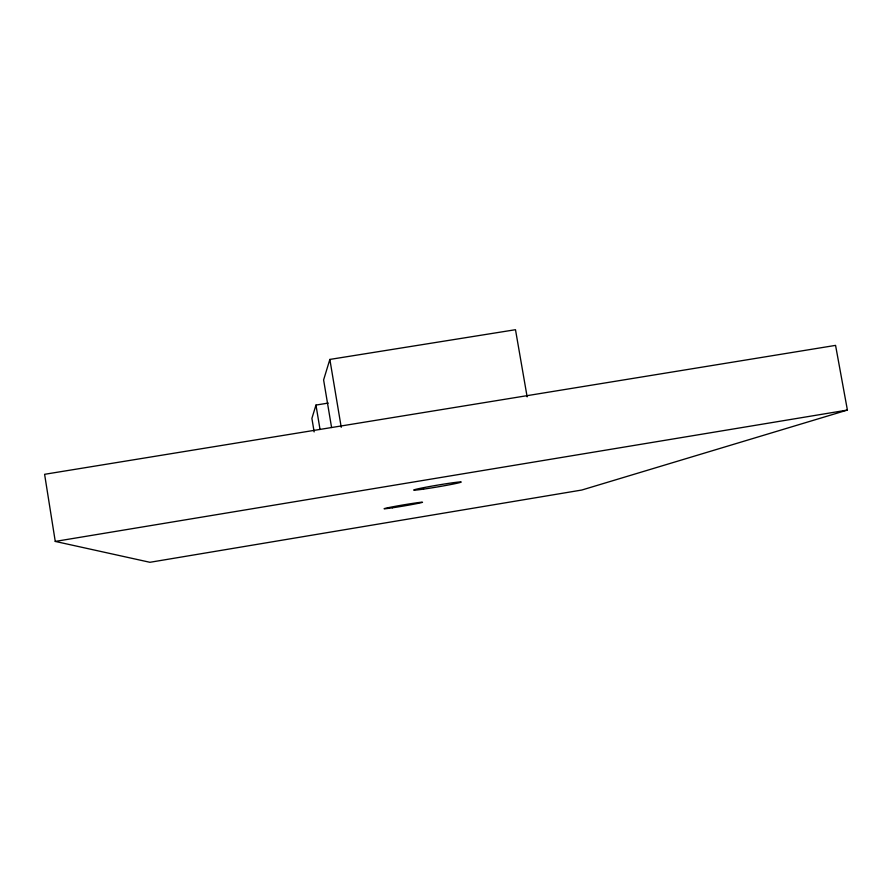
<?xml version="1.0" encoding="UTF-8"?>
<svg xmlns="http://www.w3.org/2000/svg" width="892" height="892" viewBox="0 0 892 892"><rect width="100%" height="100%" fill="white"/><g stroke="black" fill="none" stroke-linecap="round" stroke-linejoin="round"><path stroke-width="1.34" d="M328.234 403.084L315.958 405.068L311.899 418.415L314.151 431.906M527.139 396.862L515.487 329.705L329.85 359.431L323.606 379.936L331.579 427.502M847.4 410.064L581.796 490.031L149.934 562.294L55.259 541.422L44.6 474.31L835.57 345.382L847.4 410.064L55.259 541.422M329.85 359.431L341.235 427.301M315.958 405.068L320.038 429.498M423.555 489.117A24.106 0.881 -9.6 0 0 461.197 482.093A24.106 0.881 -9.6 0 0 427.937 486.831A24.106 0.881 -9.6 0 0 423.555 489.117M392.402 507.804A19.446 0.569 -9.6 0 0 422.485 502.285A19.446 0.569 -9.6 0 0 395.256 506.322A19.446 0.569 -9.6 0 0 392.402 507.804"/></g></svg>
